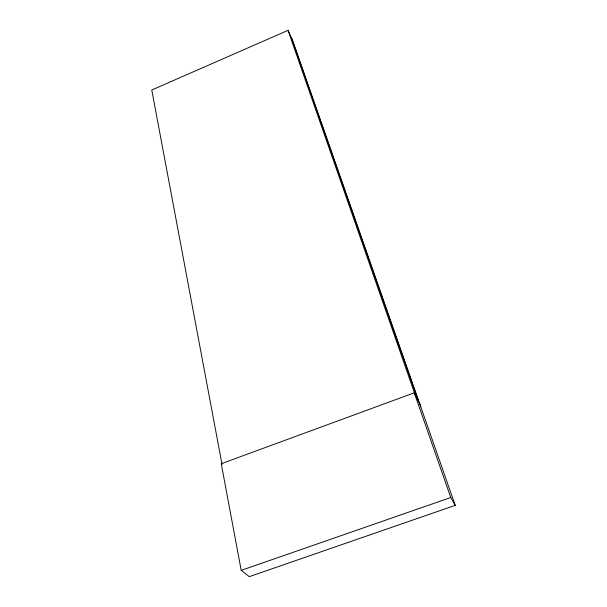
<?xml version="1.0" encoding="UTF-8"?>
<svg xmlns="http://www.w3.org/2000/svg" width="607" height="607" viewBox="0 0 607 607"><rect width="100%" height="100%" fill="white"/><g stroke="black" fill="none" stroke-linecap="round" stroke-linejoin="round"><path stroke-width="0.91" d="M419.414 402.684L417.305 398.002L418.405 400.096L292.536 40.244L288.052 30.35L151.773 90.011L222.048 464.507M414.262 392.812L221.252 463.733L241.214 570.375L249.28 576.65L455.227 505.365L419.657 403.678L414.262 392.812L450.758 497.512L455.227 505.365M241.214 570.375L450.758 497.512M420.81 406.682L419.407 402.517M291.383 37.695L417.935 399.793L414.748 393.731L288.052 30.35"/></g></svg>
